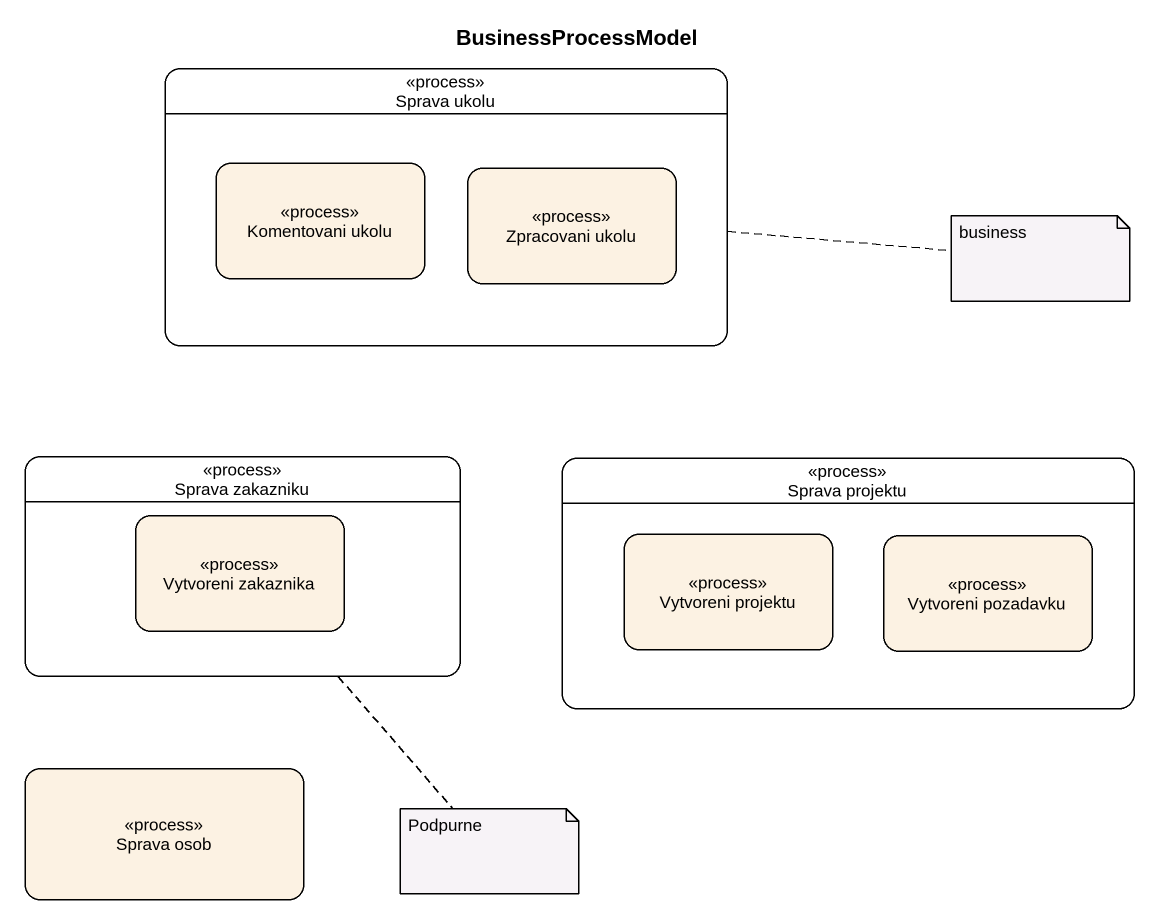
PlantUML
@startuml
title BusinessProcessModel
hide empty description
state "Sprava ukolu" as Sprava_ukolu <<process>> {
  state "Komentovani ukolu" as Komentovani_ukolu <<process>>
  state "Zpracovani ukolu" as Zpracovani_ukolu <<process>>
}
state "Sprava zakazniku" as Sprava_zakazniku <<process>> {
  state "Vytvoreni zakaznika" as Vytvoreni_zakaznika <<process>>
}
state "Sprava projektu" as Sprava_projektu <<process>> {
  state "Vytvoreni projektu" as Vytvoreni_projektu <<process>>
  state "Vytvoreni pozadavku" as Vytvoreni_pozadavku <<process>>
}
state "Sprava osob" as Sprava_osob <<process>>
note right of Sprava_ukolu : business
note bottom of Sprava_zakazniku : Podpurne
@enduml
